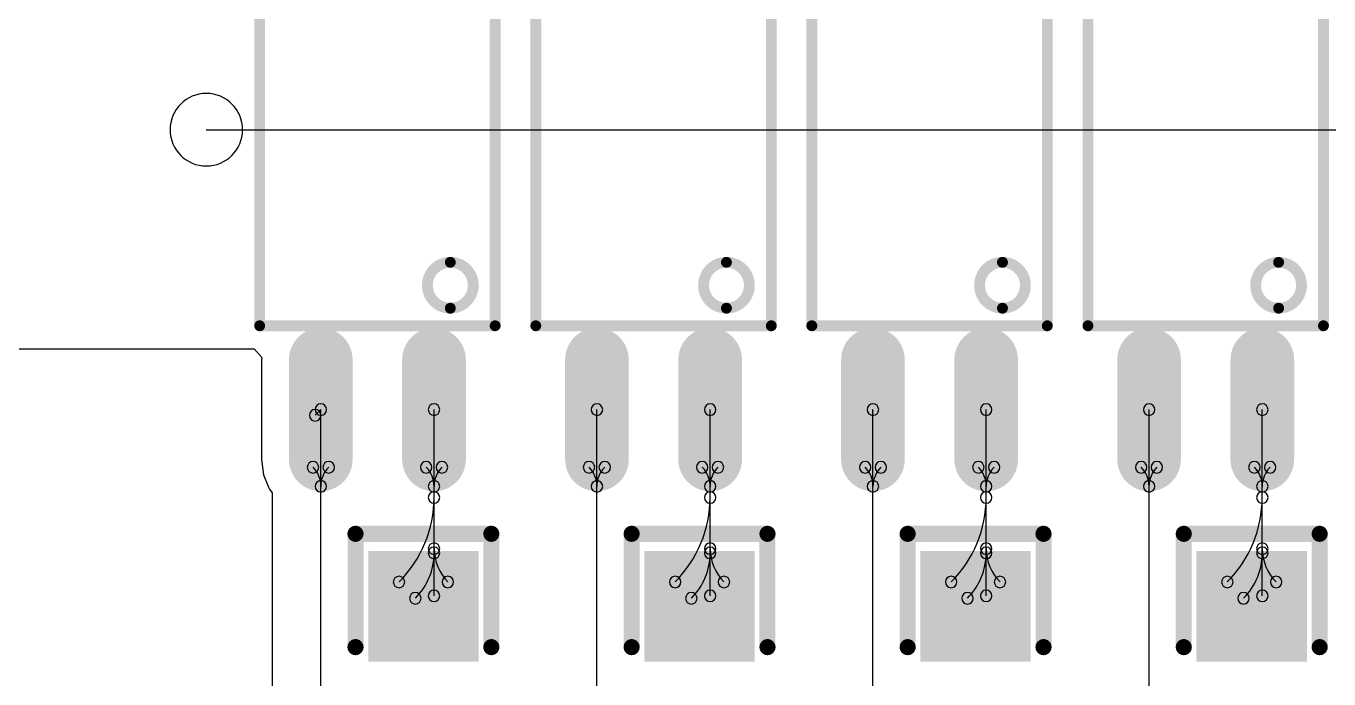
# Model space of a CAD drawing. Header units: inches. Extents: x 32166 to 66782, y 2386 to 7162.
# Drawn here: x 33123.7 to 33238.8, y 3307 to 3364.6 of the extents above; entities that cross this region are included whole.
import ezdxf

# ---------------------------------------------------------------- set-up
doc = ezdxf.new("R2010")
doc.units = ezdxf.units.IN
doc.header["$LTSCALE"] = 0.64311
doc.header["$MEASUREMENT"] = 0
for name, color, linetype in [('BOTTOMLAYER', 5, 'CONTINUOUS'), ('BOTTOMOVERLAY', 54, 'CONTINUOUS'), ('BOTTOMPASTE', 16, 'CONTINUOUS'), ('BOTTOMSOLDER', 6, 'CONTINUOUS'), ('KEEPOUTLAYER', 6, 'CONTINUOUS')]:
    doc.layers.add(name, color=color, linetype=linetype)

msp = doc.modelspace()

# ---------------------------------------------------------------- linework, layer by layer
at = {"layer": 'BOTTOMLAYER'}
for p, q in [((33113.75, 3336.15), (33143.88, 3336.15)), ((33143.88, 3336.15), (33144.55, 3335.38)), ((33144.55, 3335.38), (33144.53, 3335.19)), ((33144.53, 3335.19), (33144.53, 3326.39)), ((33149.27, 3330.29), (33149.77, 3330.79)), ((33149.77, 3289.96), (33149.77, 3330.79)), ((33159.77, 3314.36), (33159.77, 3330.79)), ((33174.16, 3290.7), (33174.16, 3330.79)), ((33184.16, 3314.36), (33184.16, 3330.79)), ((33198.54, 3291.11), (33198.54, 3330.79)), ((33208.54, 3314.36), (33208.54, 3330.79)), ((33222.93, 3290.44), (33222.93, 3330.79)), ((33232.93, 3314.36), (33232.93, 3330.79)), ((33144.53, 3326.39), (33144.71, 3325.04)), ((33144.71, 3325.04), (33145.1, 3324.09)), ((33145.1, 3324.09), (33145.11, 3324.05)), ((33145.11, 3324.05), (33145.13, 3324.02)), ((33145.13, 3324.02), (33145.23, 3323.77)), ((33145.23, 3323.77), (33145.48, 3323.45)), ((33145.48, 3323.45), (33145.48, 3292.9))]:
    msp.add_line(p, q, dxfattribs=at)
at = {"layer": 'BOTTOMLAYER', "const_width": 4}
for points in [[(33149.77, 3335.19), (33149.77, 3326.39)], [(33159.77, 3335.19), (33159.77, 3326.39)], [(33174.16, 3335.19), (33174.16, 3326.39)], [(33184.16, 3335.19), (33184.16, 3326.39)], [(33198.54, 3335.19), (33198.54, 3326.39)], [(33208.54, 3335.19), (33208.54, 3326.39)], [(33222.93, 3335.19), (33222.93, 3326.39)], [(33232.93, 3335.19), (33232.93, 3326.39)]]:
    msp.add_lwpolyline(points, dxfattribs=at)
at = {"layer": 'BOTTOMLAYER', "const_width": 2}
for points in [[(33149.77, 3334.19, 1), (33149.77, 3336.19, 1)], [(33159.77, 3334.19, 1), (33159.77, 3336.19, 1)], [(33174.16, 3334.19, 1), (33174.16, 3336.19, 1)], [(33184.16, 3334.19, 1), (33184.16, 3336.19, 1)], [(33198.54, 3334.19, 1), (33198.54, 3336.19, 1)], [(33208.54, 3334.19, 1), (33208.54, 3336.19, 1)], [(33222.93, 3334.19, 1), (33222.93, 3336.19, 1)], [(33232.93, 3334.19, 1), (33232.93, 3336.19, 1)], [(33149.77, 3325.39, 1), (33149.77, 3327.39, 1)], [(33159.77, 3325.39, 1), (33159.77, 3327.39, 1)], [(33174.16, 3325.39, 1), (33174.16, 3327.39, 1)], [(33184.16, 3325.39, 1), (33184.16, 3327.39, 1)], [(33198.54, 3325.39, 1), (33198.54, 3327.39, 1)], [(33208.54, 3325.39, 1), (33208.54, 3327.39, 1)], [(33222.93, 3325.39, 1), (33222.93, 3327.39, 1)], [(33232.93, 3325.39, 1), (33232.93, 3327.39, 1)]]:
    msp.add_lwpolyline(points, format="xyb", close=True, dxfattribs=at)
at = {"layer": 'BOTTOMLAYER'}
for centre, radius, start, end in [((33149.27, 3330.29), 0.508, 0, 180), ((33149.77, 3330.79), 0.508, 0, 180), ((33149.77, 3330.79), 0.508, 0, 180), ((33149.77, 3330.79), 0.508, 180, 0), ((33149.77, 3330.79), 0.508, 180, 0), ((33159.77, 3330.79), 0.508, 0, 180), ((33159.77, 3330.79), 0.508, 180, 0), ((33174.16, 3330.79), 0.508, 0, 180), ((33174.16, 3330.79), 0.508, 180, 0), ((33184.16, 3330.79), 0.508, 0, 180), ((33184.16, 3330.79), 0.508, 180, 0), ((33198.54, 3330.79), 0.508, 0, 180), ((33198.54, 3330.79), 0.508, 180, 0), ((33208.54, 3330.79), 0.508, 0, 180), ((33208.54, 3330.79), 0.508, 180, 0), ((33222.93, 3330.79), 0.508, 0, 180), ((33222.93, 3330.79), 0.508, 180, 0), ((33232.93, 3330.79), 0.508, 0, 180), ((33232.93, 3330.79), 0.508, 180, 0), ((33149.27, 3330.29), 0.508, 180, 0), ((33149.08, 3325.7), 0.508, 0, 180), ((33150.47, 3325.7), 0.508, 0, 180), ((33159.08, 3325.7), 0.508, 0, 180), ((33160.47, 3325.7), 0.508, 0, 180), ((33173.46, 3325.7), 0.508, 0, 180), ((33174.85, 3325.7), 0.508, 0, 180), ((33183.46, 3325.7), 0.508, 0, 180), ((33184.85, 3325.7), 0.508, 0, 180), ((33197.85, 3325.7), 0.508, 0, 180), ((33199.24, 3325.7), 0.508, 0, 180), ((33207.85, 3325.7), 0.508, 0, 180), ((33209.24, 3325.7), 0.508, 0, 180), ((33222.23, 3325.7), 0.508, 0, 180), ((33223.62, 3325.7), 0.508, 0, 180), ((33232.23, 3325.7), 0.508, 0, 180), ((33233.62, 3325.7), 0.508, 0, 180), ((33149.08, 3325.7), 0.508, 180, 0), ((33147.4, 3324.02), 2.38, 0.0004, 45.0004), ((33152.15, 3324.02), 2.38, 134.9996, 179.9996), ((33150.47, 3325.7), 0.508, 180, 0), ((33159.08, 3325.7), 0.508, 180, 0), ((33157.4, 3324.02), 2.38, 0.0004, 45.0004), ((33162.15, 3324.02), 2.38, 134.9996, 179.9996), ((33160.47, 3325.7), 0.508, 180, 0), ((33173.46, 3325.7), 0.508, 180, 0), ((33171.78, 3324.02), 2.38, 0.0004, 45.0004), ((33176.53, 3324.02), 2.38, 134.9996, 179.9996), ((33174.85, 3325.7), 0.508, 180, 0), ((33183.46, 3325.7), 0.508, 180, 0), ((33181.78, 3324.02), 2.38, 0.0004, 45.0004), ((33186.53, 3324.02), 2.38, 134.9996, 179.9996), ((33184.85, 3325.7), 0.508, 180, 0), ((33197.85, 3325.7), 0.508, 180, 0), ((33196.17, 3324.02), 2.38, 0.0004, 45.0004), ((33200.92, 3324.02), 2.38, 134.9996, 179.9996), ((33199.24, 3325.7), 0.508, 180, 0), ((33207.85, 3325.7), 0.508, 180, 0), ((33206.17, 3324.02), 2.38, 0.0004, 45.0004), ((33210.92, 3324.02), 2.38, 134.9996, 179.9996), ((33209.24, 3325.7), 0.508, 180, 0), ((33222.23, 3325.7), 0.508, 180, 0), ((33220.55, 3324.02), 2.38, 0.0004, 45.0004), ((33225.3, 3324.02), 2.38, 134.9996, 179.9996), ((33223.62, 3325.7), 0.508, 180, 0), ((33232.23, 3325.7), 0.508, 180, 0), ((33230.55, 3324.02), 2.38, 0.0004, 45.0004), ((33235.3, 3324.02), 2.38, 134.9996, 179.9996), ((33233.62, 3325.7), 0.508, 180, 0), ((33149.77, 3324.02), 0.508, 0, 180), ((33149.77, 3324.02), 0.508, 0, 180), ((33149.77, 3324.02), 0.508, 180, 0), ((33149.77, 3324.02), 0.508, 180, 0), ((33159.77, 3324.02), 0.508, 0, 180), ((33159.77, 3324.02), 0.508, 0, 180), ((33159.77, 3324.02), 0.508, 180, 0), ((33159.77, 3324.02), 0.508, 180, 0), ((33159.77, 3323.04), 0.508, 0, 180), ((33174.16, 3324.02), 0.508, 0, 180), ((33174.16, 3324.02), 0.508, 0, 180), ((33174.16, 3324.02), 0.508, 180, 0), ((33174.16, 3324.02), 0.508, 180, 0), ((33184.16, 3324.02), 0.508, 0, 180), ((33184.16, 3324.02), 0.508, 0, 180), ((33184.16, 3324.02), 0.508, 180, 0), ((33184.16, 3324.02), 0.508, 180, 0), ((33184.16, 3323.04), 0.508, 0, 180), ((33198.54, 3324.02), 0.508, 0, 180), ((33198.54, 3324.02), 0.508, 0, 180), ((33198.54, 3324.02), 0.508, 180, 0), ((33198.54, 3324.02), 0.508, 180, 0), ((33208.54, 3324.02), 0.508, 0, 180), ((33208.54, 3324.02), 0.508, 0, 180), ((33208.54, 3324.02), 0.508, 180, 0), ((33208.54, 3324.02), 0.508, 180, 0), ((33208.54, 3323.04), 0.508, 0, 180), ((33222.93, 3324.02), 0.508, 0, 180), ((33222.93, 3324.02), 0.508, 0, 180), ((33222.93, 3324.02), 0.508, 180, 0), ((33222.93, 3324.02), 0.508, 180, 0), ((33232.93, 3324.02), 0.508, 0, 180), ((33232.93, 3324.02), 0.508, 0, 180), ((33232.93, 3324.02), 0.508, 180, 0), ((33232.93, 3324.02), 0.508, 180, 0), ((33232.93, 3323.04), 0.508, 0, 180), ((33149.22, 3323.04), 10.55, 315, 360), ((33159.77, 3323.04), 0.508, 180, 0), ((33173.6, 3323.04), 10.55, 315, 360), ((33184.16, 3323.04), 0.508, 180, 0), ((33197.99, 3323.04), 10.55, 315, 360), ((33208.54, 3323.04), 0.508, 180, 0), ((33222.37, 3323.04), 10.55, 315, 360), ((33232.93, 3323.04), 0.508, 180, 0), ((33159.77, 3318.52), 0.508, 0, 180), ((33184.16, 3318.52), 0.508, 0, 180), ((33208.54, 3318.52), 0.508, 0, 180), ((33232.93, 3318.52), 0.508, 0, 180), ((33154.13, 3318.14), 5.65, 315.0001, 0.0001), ((33159.77, 3318.14), 0.508, 0, 180), ((33159.77, 3318.52), 0.508, 180, 0), ((33159.77, 3318.14), 0.508, 180, 0), ((33163.94, 3318.52), 4.16, 179.9999, 224.9999), ((33178.51, 3318.14), 5.65, 315.0001, 0.0001), ((33184.16, 3318.14), 0.508, 0, 180), ((33184.16, 3318.52), 0.508, 180, 0), ((33184.16, 3318.14), 0.508, 180, 0), ((33188.32, 3318.52), 4.16, 179.9999, 224.9999), ((33202.89, 3318.14), 5.65, 315.0001, 0.0001), ((33208.54, 3318.14), 0.508, 0, 180), ((33208.54, 3318.52), 0.508, 180, 0), ((33208.54, 3318.14), 0.508, 180, 0), ((33212.71, 3318.52), 4.16, 179.9999, 224.9999), ((33227.28, 3318.14), 5.65, 315.0001, 0.0001), ((33232.93, 3318.14), 0.508, 0, 180), ((33232.93, 3318.52), 0.508, 180, 0), ((33232.93, 3318.14), 0.508, 180, 0), ((33237.09, 3318.52), 4.16, 179.9999, 224.9999), ((33156.68, 3315.58), 0.508, 0, 180), ((33156.68, 3315.58), 0.508, 180, 0), ((33160.99, 3315.58), 0.508, 0, 180), ((33160.99, 3315.58), 0.508, 180, 0), ((33181.07, 3315.58), 0.508, 0, 180), ((33181.07, 3315.58), 0.508, 180, 0), ((33185.38, 3315.58), 0.508, 0, 180), ((33185.38, 3315.58), 0.508, 180, 0), ((33205.45, 3315.58), 0.508, 0, 180), ((33205.45, 3315.58), 0.508, 180, 0), ((33209.76, 3315.58), 0.508, 0, 180), ((33209.76, 3315.58), 0.508, 180, 0), ((33229.84, 3315.58), 0.508, 0, 180), ((33229.84, 3315.58), 0.508, 180, 0), ((33234.15, 3315.58), 0.508, 0, 180), ((33234.15, 3315.58), 0.508, 180, 0), ((33158.12, 3314.14), 0.508, 0, 180), ((33159.77, 3314.36), 0.508, 0, 180), ((33159.77, 3314.36), 0.508, 180, 0), ((33182.5, 3314.14), 0.508, 0, 180), ((33184.16, 3314.36), 0.508, 0, 180), ((33184.16, 3314.36), 0.508, 180, 0), ((33206.89, 3314.14), 0.508, 0, 180), ((33208.54, 3314.36), 0.508, 0, 180), ((33208.54, 3314.36), 0.508, 180, 0), ((33231.27, 3314.14), 0.508, 0, 180), ((33232.93, 3314.36), 0.508, 0, 180), ((33232.93, 3314.36), 0.508, 180, 0), ((33158.12, 3314.14), 0.508, 180, 0), ((33182.5, 3314.14), 0.508, 180, 0), ((33206.89, 3314.14), 0.508, 180, 0), ((33231.27, 3314.14), 0.508, 180, 0)]:
    msp.add_arc(centre, radius, start, end, dxfattribs=at)
for points in [[(33162.9, 3309.36), (33162.9, 3317.49), (33154.77, 3309.36), (33154.77, 3317.49)], [(33187.29, 3309.36), (33187.29, 3317.49), (33179.16, 3309.36), (33179.16, 3317.49)], [(33211.67, 3309.36), (33211.67, 3317.49), (33203.54, 3309.36), (33203.54, 3317.49)], [(33236.05, 3309.36), (33236.05, 3317.49), (33227.93, 3309.36), (33227.93, 3317.49)]]:
    msp.add_solid(points, dxfattribs=at)
at = {"layer": 'BOTTOMOVERLAY'}
for points, const_width in [([(33144.37, 3338.19), (33144.37, 3373.39)], 0.959), ([(33165.17, 3338.19), (33165.17, 3373.39)], 0.959), ([(33168.76, 3338.19), (33168.76, 3373.39)], 0.959), ([(33189.56, 3338.19), (33189.56, 3373.39)], 0.959), ([(33193.14, 3338.19), (33193.14, 3373.39)], 0.959), ([(33213.94, 3338.19), (33213.94, 3373.39)], 0.959), ([(33217.53, 3338.19), (33217.53, 3373.39)], 0.959), ([(33238.33, 3338.19), (33238.33, 3373.39)], 0.959), ([(33144.37, 3338.19), (33165.17, 3338.19)], 0.959), ([(33168.76, 3338.19), (33189.56, 3338.19)], 0.959), ([(33193.14, 3338.19), (33213.94, 3338.19)], 0.959), ([(33217.53, 3338.19), (33238.33, 3338.19)], 0.959), ([(33152.84, 3319.83), (33164.84, 3319.83)], 1.42), ([(33152.84, 3309.83), (33152.84, 3319.83)], 1.42), ([(33164.84, 3309.83), (33164.84, 3319.83)], 1.42), ([(33177.22, 3309.83), (33177.22, 3319.83)], 1.42), ([(33177.22, 3319.83), (33189.22, 3319.83)], 1.42), ([(33189.22, 3309.83), (33189.22, 3319.83)], 1.42), ([(33201.61, 3309.83), (33201.61, 3319.83)], 1.42), ([(33201.61, 3319.83), (33213.61, 3319.83)], 1.42), ([(33213.61, 3309.83), (33213.61, 3319.83)], 1.42), ([(33225.99, 3319.83), (33237.99, 3319.83)], 1.42), ([(33225.99, 3309.83), (33225.99, 3319.83)], 1.42), ([(33237.99, 3309.83), (33237.99, 3319.83)], 1.42)]:
    msp.add_lwpolyline(points, dxfattribs=dict(at, const_width=const_width))
for points, const_width in [([(33161.21, 3343.79, 1), (33161.21, 3339.74, 1)], 0.959), ([(33161.21, 3343.55, 1), (33161.21, 3344.03, 1)], 0.48), ([(33185.6, 3343.79, 1), (33185.6, 3339.74, 1)], 0.959), ([(33185.6, 3343.55, 1), (33185.6, 3344.03, 1)], 0.48), ([(33209.98, 3343.79, 1), (33209.98, 3339.74, 1)], 0.959), ([(33209.98, 3343.55, 1), (33209.98, 3344.03, 1)], 0.48), ([(33234.37, 3343.79, 1), (33234.37, 3339.74, 1)], 0.959), ([(33234.37, 3343.55, 1), (33234.37, 3344.03, 1)], 0.48), ([(33161.21, 3339.5, 1), (33161.21, 3339.98, 1)], 0.48), ([(33185.6, 3339.5, 1), (33185.6, 3339.98, 1)], 0.48), ([(33209.98, 3339.5, 1), (33209.98, 3339.98, 1)], 0.48), ([(33234.37, 3339.5, 1), (33234.37, 3339.98, 1)], 0.48), ([(33144.37, 3337.95, 1), (33144.37, 3338.43, 1)], 0.48), ([(33144.37, 3337.95, 1), (33144.37, 3338.43, 1)], 0.48), ([(33165.17, 3337.95, 1), (33165.17, 3338.43, 1)], 0.48), ([(33165.17, 3337.95, 1), (33165.17, 3338.43, 1)], 0.48), ([(33168.76, 3337.95, 1), (33168.76, 3338.43, 1)], 0.48), ([(33168.76, 3337.95, 1), (33168.76, 3338.43, 1)], 0.48), ([(33189.56, 3337.95, 1), (33189.56, 3338.43, 1)], 0.48), ([(33189.56, 3337.95, 1), (33189.56, 3338.43, 1)], 0.48), ([(33193.14, 3337.95, 1), (33193.14, 3338.43, 1)], 0.48), ([(33193.14, 3337.95, 1), (33193.14, 3338.43, 1)], 0.48), ([(33213.94, 3337.95, 1), (33213.94, 3338.43, 1)], 0.48), ([(33213.94, 3337.95, 1), (33213.94, 3338.43, 1)], 0.48), ([(33217.53, 3337.95, 1), (33217.53, 3338.43, 1)], 0.48), ([(33217.53, 3337.95, 1), (33217.53, 3338.43, 1)], 0.48), ([(33238.33, 3337.95, 1), (33238.33, 3338.43, 1)], 0.48), ([(33238.33, 3337.95, 1), (33238.33, 3338.43, 1)], 0.48), ([(33153.19, 3319.83, 1), (33152.48, 3319.83, 1)], 0.711), ([(33153.19, 3319.83, 1), (33152.48, 3319.83, 1)], 0.711), ([(33165.19, 3319.83, 1), (33164.48, 3319.83, 1)], 0.711), ([(33165.19, 3319.83, 1), (33164.48, 3319.83, 1)], 0.711), ([(33177.58, 3319.83, 1), (33176.87, 3319.83, 1)], 0.711), ([(33177.58, 3319.83, 1), (33176.87, 3319.83, 1)], 0.711), ([(33189.58, 3319.83, 1), (33188.87, 3319.83, 1)], 0.711), ([(33189.58, 3319.83, 1), (33188.87, 3319.83, 1)], 0.711), ([(33201.96, 3319.83, 1), (33201.25, 3319.83, 1)], 0.711), ([(33201.96, 3319.83, 1), (33201.25, 3319.83, 1)], 0.711), ([(33213.96, 3319.83, 1), (33213.25, 3319.83, 1)], 0.711), ([(33213.96, 3319.83, 1), (33213.25, 3319.83, 1)], 0.711), ([(33226.35, 3319.83, 1), (33225.64, 3319.83, 1)], 0.711), ([(33226.35, 3319.83, 1), (33225.64, 3319.83, 1)], 0.711), ([(33238.35, 3319.83, 1), (33237.64, 3319.83, 1)], 0.711), ([(33238.35, 3319.83, 1), (33237.64, 3319.83, 1)], 0.711), ([(33153.19, 3309.83, 1), (33152.48, 3309.83, 1)], 0.711), ([(33165.19, 3309.83, 1), (33164.48, 3309.83, 1)], 0.711), ([(33177.58, 3309.83, 1), (33176.87, 3309.83, 1)], 0.711), ([(33189.58, 3309.83, 1), (33188.87, 3309.83, 1)], 0.711), ([(33201.96, 3309.83, 1), (33201.25, 3309.83, 1)], 0.711), ([(33213.96, 3309.83, 1), (33213.25, 3309.83, 1)], 0.711), ([(33226.35, 3309.83, 1), (33225.64, 3309.83, 1)], 0.711), ([(33238.35, 3309.83, 1), (33237.64, 3309.83, 1)], 0.711)]:
    msp.add_lwpolyline(points, format="xyb", close=True, dxfattribs=dict(at, const_width=const_width))
at = {"layer": 'BOTTOMPASTE', "const_width": 4}
for points in [[(33149.77, 3335.19), (33149.77, 3326.39)], [(33159.77, 3335.19), (33159.77, 3326.39)], [(33174.16, 3335.19), (33174.16, 3326.39)], [(33184.16, 3335.19), (33184.16, 3326.39)], [(33198.54, 3335.19), (33198.54, 3326.39)], [(33208.54, 3335.19), (33208.54, 3326.39)], [(33222.93, 3335.19), (33222.93, 3326.39)], [(33232.93, 3335.19), (33232.93, 3326.39)]]:
    msp.add_lwpolyline(points, dxfattribs=at)
at = {"layer": 'BOTTOMPASTE', "const_width": 2}
for points in [[(33149.77, 3334.19, 1), (33149.77, 3336.19, 1)], [(33159.77, 3334.19, 1), (33159.77, 3336.19, 1)], [(33174.16, 3334.19, 1), (33174.16, 3336.19, 1)], [(33184.16, 3334.19, 1), (33184.16, 3336.19, 1)], [(33198.54, 3334.19, 1), (33198.54, 3336.19, 1)], [(33208.54, 3334.19, 1), (33208.54, 3336.19, 1)], [(33222.93, 3334.19, 1), (33222.93, 3336.19, 1)], [(33232.93, 3334.19, 1), (33232.93, 3336.19, 1)], [(33149.77, 3325.39, 1), (33149.77, 3327.39, 1)], [(33159.77, 3325.39, 1), (33159.77, 3327.39, 1)], [(33174.16, 3325.39, 1), (33174.16, 3327.39, 1)], [(33184.16, 3325.39, 1), (33184.16, 3327.39, 1)], [(33198.54, 3325.39, 1), (33198.54, 3327.39, 1)], [(33208.54, 3325.39, 1), (33208.54, 3327.39, 1)], [(33222.93, 3325.39, 1), (33222.93, 3327.39, 1)], [(33232.93, 3325.39, 1), (33232.93, 3327.39, 1)]]:
    msp.add_lwpolyline(points, format="xyb", close=True, dxfattribs=at)
at = {"layer": 'BOTTOMPASTE'}
for points in [[(33162.9, 3309.36), (33162.9, 3317.49), (33154.77, 3309.36), (33154.77, 3317.49)], [(33187.29, 3309.36), (33187.29, 3317.49), (33179.16, 3309.36), (33179.16, 3317.49)], [(33211.67, 3309.36), (33211.67, 3317.49), (33203.54, 3309.36), (33203.54, 3317.49)], [(33236.05, 3309.36), (33236.05, 3317.49), (33227.93, 3309.36), (33227.93, 3317.49)]]:
    msp.add_solid(points, dxfattribs=at)
at = {"layer": 'BOTTOMSOLDER', "const_width": 5.63}
for points in [[(33149.77, 3335.19), (33149.77, 3326.39)], [(33159.77, 3335.19), (33159.77, 3326.39)], [(33174.16, 3335.19), (33174.16, 3326.39)], [(33184.16, 3335.19), (33184.16, 3326.39)], [(33198.54, 3335.19), (33198.54, 3326.39)], [(33208.54, 3335.19), (33208.54, 3326.39)], [(33222.93, 3335.19), (33222.93, 3326.39)], [(33232.93, 3335.19), (33232.93, 3326.39)]]:
    msp.add_lwpolyline(points, dxfattribs=at)
at = {"layer": 'BOTTOMSOLDER', "const_width": 2.81}
for points in [[(33149.77, 3333.79, 1), (33149.77, 3336.6, 1)], [(33159.77, 3333.79, 1), (33159.77, 3336.6, 1)], [(33174.16, 3333.79, 1), (33174.16, 3336.6, 1)], [(33184.16, 3333.79, 1), (33184.16, 3336.6, 1)], [(33198.54, 3333.79, 1), (33198.54, 3336.6, 1)], [(33208.54, 3333.79, 1), (33208.54, 3336.6, 1)], [(33222.93, 3333.79, 1), (33222.93, 3336.6, 1)], [(33232.93, 3333.79, 1), (33232.93, 3336.6, 1)], [(33149.77, 3324.99, 1), (33149.77, 3327.8, 1)], [(33159.77, 3324.99, 1), (33159.77, 3327.8, 1)], [(33174.16, 3324.99, 1), (33174.16, 3327.8, 1)], [(33184.16, 3324.99, 1), (33184.16, 3327.8, 1)], [(33198.54, 3324.99, 1), (33198.54, 3327.8, 1)], [(33208.54, 3324.99, 1), (33208.54, 3327.8, 1)], [(33222.93, 3324.99, 1), (33222.93, 3327.8, 1)], [(33232.93, 3324.99, 1), (33232.93, 3327.8, 1)]]:
    msp.add_lwpolyline(points, format="xyb", close=True, dxfattribs=at)
at = {"layer": 'BOTTOMSOLDER'}
for points in [[(33163.72, 3308.55), (33163.72, 3318.3), (33153.96, 3308.55), (33153.96, 3318.3)], [(33188.1, 3308.55), (33188.1, 3318.3), (33178.35, 3308.55), (33178.35, 3318.3)], [(33212.48, 3308.55), (33212.48, 3318.3), (33202.73, 3308.55), (33202.73, 3318.3)], [(33236.87, 3308.55), (33236.87, 3318.3), (33227.11, 3308.55), (33227.11, 3318.3)]]:
    msp.add_solid(points, dxfattribs=at)
at = {"layer": 'KEEPOUTLAYER'}
msp.add_line((33139.66, 3355.49), (33331.66, 3355.49), dxfattribs=at)
for start, end in [(0, 180), (180, 0)]:
    msp.add_arc((33139.66, 3355.49), 3.2, start, end, dxfattribs=at)

doc.saveas('drawing.dxf')
